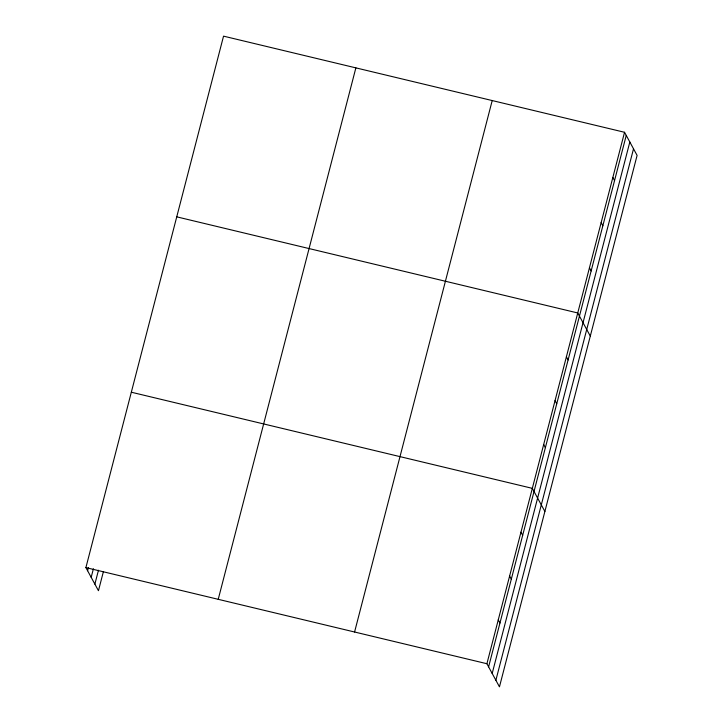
<?xml version="1.0" encoding="UTF-8"?>
<svg xmlns="http://www.w3.org/2000/svg" width="723" height="723" viewBox="0 0 723 723"><rect width="100%" height="100%" fill="white"/><g stroke="black" fill="none" stroke-linecap="round" stroke-linejoin="round"><path stroke-width="1.08" d="M103.443 571.468L98.455 590.718L85.901 567.6L223.543 36.15L624.545 132.282L637.099 155.4L499.457 686.85L486.904 663.723L624.545 132.282M87.6 570.727L88.432 567.519M91.188 577.325L93.403 568.775M94.876 584.121L98.473 570.221M218.229 599.322L355.87 67.872M354.577 632.001L492.209 100.56M488.603 666.859L626.245 135.418M492.191 673.456L629.823 142.015M495.879 680.253L633.52 148.811M176.746 216.846L577.749 312.969L590.302 336.096M131.324 392.218L532.327 488.35L544.88 511.468M85.901 567.6L486.904 663.723M612.842 177.451L614.55 180.587M601.147 222.63L602.846 225.757M589.444 267.799L591.143 270.935M566.389 356.819L568.088 359.955M555.038 400.659L556.737 403.796M543.678 444.509L545.386 447.636M520.967 532.191L522.675 535.327M509.616 576.041L511.315 579.168M498.255 619.882L499.964 623.018"/></g></svg>
